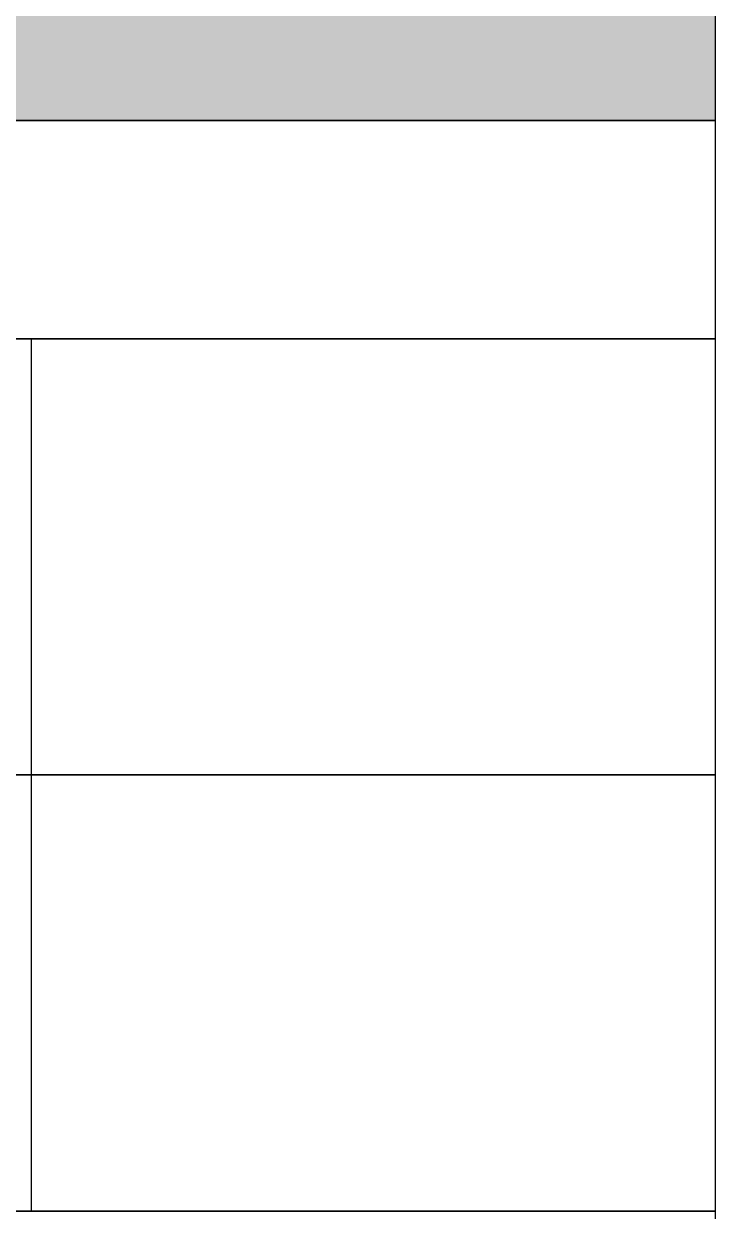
# Model space of a CAD drawing. Header units: millimetres. Extents: x -9481 to -9285, y 28735 to 28829.
# Drawn here: x -9447.18 to -9442.23, y 28757.72 to 28766.22 of the extents above; entities that cross this region are included whole.
import ezdxf

# ---------------------------------------------------------------- set-up
doc = ezdxf.new("R2010")
doc.units = ezdxf.units.MM
doc.linetypes.add('CONTINULUS', pattern=[0])
doc.layers.add('BLK_1_PLANTATION_GREENSTRIP', color=7, linetype='Continuous')
doc.layers.add('HATCH', color=7, linetype='Continuous')

# ---------------------------------------------------------------- blocks, each defined once
blk = doc.blocks.new('H3')
at = {"layer": 'HATCH', "linetype": 'CONTINULUS', "ltscale": 0.05, "true_color": 0xf7abae}
h = blk.add_hatch(color=241, dxfattribs=at)
h.dxf.hatch_style = 1
h.paths.add_polyline_path([(-9435.4551, 28800.3378), (-9435.4551, 28799.5645), (-9396.4272, 28799.5645), (-9396.4272, 28800.3378)])
blk.add_lwpolyline([(-9435.4551, 28800.3378), (-9396.4272, 28800.3378), (-9396.4272, 28799.5645), (-9435.4551, 28799.5645), (-9435.4551, 28800.3378)], close=True)

msp = doc.modelspace()

# ---------------------------------------------------------------- linework, layer by layer
for p, q in [((-9447.1263, 28763.9662), (-9447.1263, 28763.4456)), ((-9447.1263, 28763.9662), (-9447.1263, 28760.8423)), ((-9447.1263, 28760.8423), (-9447.1263, 28760.3217)), ((-9447.1263, 28760.8423), (-9447.1263, 28757.7184))]:
    msp.add_line(p, q)
for points in [[(-9481.2579, 28765.0075), (-9481.2579, 28765.5282), (-9442.23, 28765.5282), (-9442.23, 28765.0075)], [(-9442.23, 28765.0075), (-9442.23, 28764.4869)], [(-9442.23, 28764.4869), (-9442.23, 28763.9662), (-9481.2579, 28763.9662), (-9481.2579, 28764.4869), (-9481.2579, 28764.4869)], [(-9481.2579, 28763.4456), (-9481.2579, 28763.9662), (-9442.23, 28763.9662), (-9442.23, 28763.4456)], [(-9442.23, 28763.4456), (-9442.23, 28760.8423), (-9461.7318, 28760.8423)], [(-9461.7318, 28760.8423), (-9442.23, 28760.8423), (-9442.23, 28760.3217)], [(-9442.23, 28760.3217), (-9442.23, 28757.7184), (-9461.7318, 28757.7184)], [(-9461.7318, 28757.7184), (-9442.23, 28757.7184), (-9442.23, 28757.1978), (-9461.7318, 28757.1978)]]:
    msp.add_lwpolyline(points)

# ---------------------------------------------------------------- block references
at = {"layer": 'BLK_1_PLANTATION_GREENSTRIP', "linetype": 'CONTINULUS'}
msp.add_blockref('H3', (-45.8028, -34.0364), dxfattribs=at)

doc.saveas('drawing.dxf')
